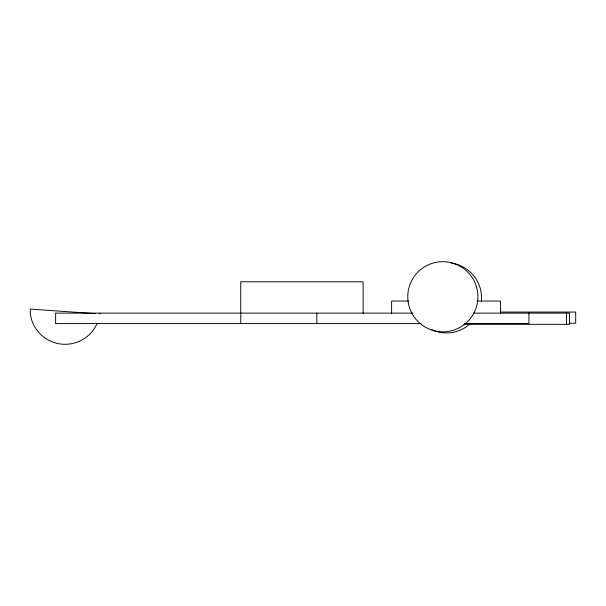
<?xml version="1.0" encoding="UTF-8"?>
<svg xmlns="http://www.w3.org/2000/svg" width="606" height="606" viewBox="0 0 606 606"><rect width="100%" height="100%" fill="white"/><g stroke="black" fill="none" stroke-linecap="round" stroke-linejoin="round"><path stroke-width="0.91" d="M99.846 313.946L99.846 313.128M408.52 301.03L391.612 301.03L391.612 313.681M477.081 301.03L500.564 301.03L500.564 313.681M500.321 312.06L575.7 312.06L575.7 323.256L569.102 323.256M413.065 313.128L55.616 313.128L55.616 323.574L420.996 323.574M473.263 313.128L569.511 313.128L569.511 324.324L463.84 324.324M464.544 323.574L528.917 323.574L528.917 313.128M95.142 313.62L30.315 309.09L30.3 313.673A35.072 35.072 0 0 0 97.074 323.612M566.542 313.128L566.542 324.324M363.123 313.363L363.123 281.79L240.749 281.79L240.749 323.574M316.862 313.128L316.862 323.574M469.839 324.028A35.072 35.072 0 0 1 431.267 329.467M451.197 263.11A35.072 35.072 0 0 1 481.346 301.674M421.382 324.513A35.072 35.072 0 0 0 477.596 301.485A35.072 35.072 0 0 0 429.548 264.314A35.072 35.072 0 0 0 421.382 324.513"/></g></svg>
